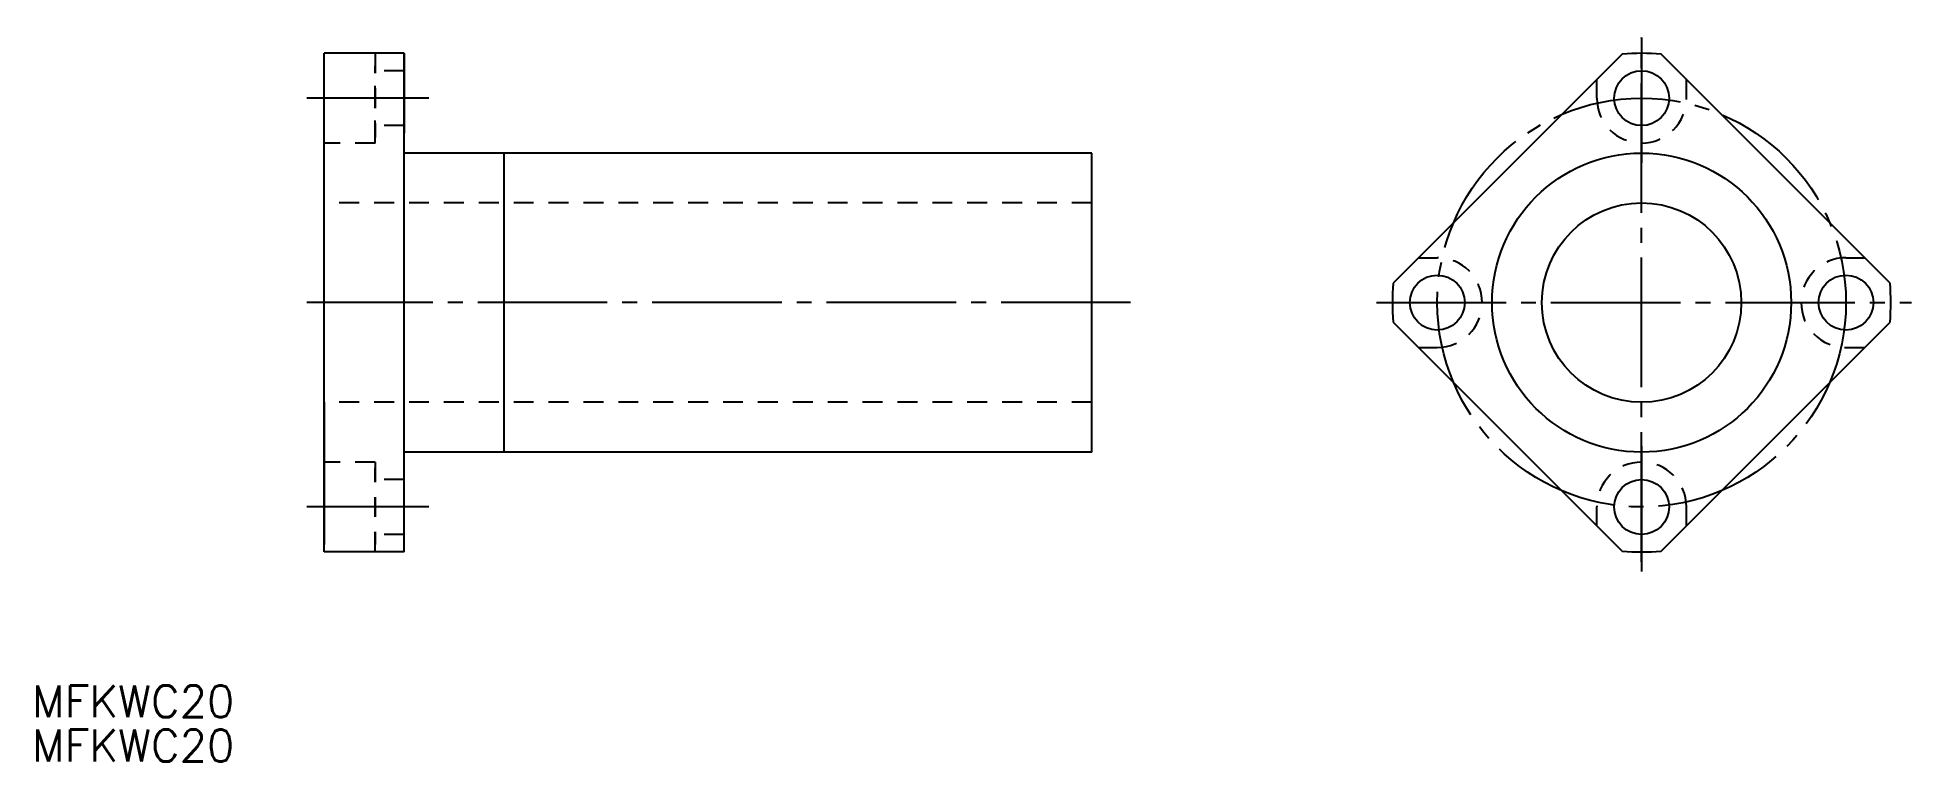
# Model space of a CAD drawing. Extents: x 80 to 268, y 139 to 211.
import ezdxf

# ---------------------------------------------------------------- set-up
doc = ezdxf.new("R2010")
doc.units = 0
doc.linetypes.add('CENTER', pattern=[17.5, 13, -1.5, 1.5, -1.5])
doc.linetypes.add('DASHED', pattern=[3.5, 2, -1.5])
doc.layers.get('0').update_dxf_attribs({"linetype": 'CONTINUOUS'})
doc.layers.add('CENTER', color=1, linetype='CENTER')
doc.styles.get("Standard").update_dxf_attribs({"font": 'txt.shx', "bigfont": '@extfont2.shx'})

msp = doc.modelspace()

# ---------------------------------------------------------------- linework, layer by layer
at = {"color": 1, "linetype": 'CENTER'}
for p, q in [((241, 211.32), (241, 198.76)), ((241, 170.32), (241, 157.76))]:
    msp.add_line(p, q, dxfattribs=at)
at = {"color": 7, "linetype": 'CONTINUOUS'}
for p, q in [((108.84, 184.73), (108.84, 209.73)), ((108.84, 159.73), (108.84, 209.73)), ((116.84, 209.73), (108.84, 209.73)), ((116.84, 201.73), (116.84, 209.73)), ((116.84, 209.73), (116.84, 201.73)), ((116.84, 159.73), (116.84, 209.73)), ((239.05, 209.65), (216.08, 186.68)), ((265.92, 186.68), (242.95, 209.65)), ((185.84, 199.73), (116.84, 199.73)), ((126.84, 199.73), (126.84, 169.73)), ((185.84, 169.73), (185.84, 199.73)), ((216.08, 182.78), (239.05, 159.81)), ((242.95, 159.81), (265.92, 182.78)), ((108.84, 174.73), (108.84, 160.48)), ((185.84, 169.73), (116.84, 169.73)), ((116.84, 159.73), (108.84, 159.73))]:
    msp.add_line(p, q, dxfattribs=at)
at = {"color": 3, "linetype": 'DASHED'}
for p, q in [((113.94, 209.73), (113.94, 201.3)), ((113.94, 200.98), (113.94, 208.48)), ((113.94, 200.73), (113.94, 208.48)), ((116.84, 207.98), (113.94, 207.98)), ((236.5, 205.23), (236.5, 207.1)), ((245.5, 205.23), (245.5, 207.1)), ((116.84, 202.48), (113.94, 202.48)), ((113.94, 200.73), (108.84, 200.73)), ((185.84, 194.73), (108.84, 194.73)), ((218.63, 189.23), (220.5, 189.23)), ((261.5, 189.23), (263.37, 189.23)), ((218.63, 180.23), (220.5, 180.23)), ((261.5, 180.23), (263.37, 180.23)), ((185.84, 174.73), (108.84, 174.73)), ((113.94, 168.73), (108.84, 168.73)), ((113.94, 168.73), (113.94, 160.48)), ((113.94, 159.73), (113.94, 168.16)), ((116.84, 166.98), (113.94, 166.98)), ((236.5, 162.36), (236.5, 164.23)), ((245.5, 162.36), (245.5, 164.23)), ((116.84, 161.48), (113.94, 161.48))]:
    msp.add_line(p, q, dxfattribs=at)
at = {"color": 7, "linetype": 'CONTINUOUS'}
for centre, radius in [((241, 205.23), 2.75), ((241, 184.73), 15), ((241, 184.73), 10), ((220.5, 184.73), 2.75), ((261.5, 184.73), 2.75), ((241, 164.23), 2.75)]:
    msp.add_circle(centre, radius, dxfattribs=at)
for centre, start, end in [((241, 185.23), 85.4405, 94.5595), ((240.5, 184.73), 175.4405, 184.5595), ((241.5, 184.73), 355.4405, 4.5595), ((241, 184.23), 265.4405, 274.5595)]:
    msp.add_arc(centre, 24.5, start, end, dxfattribs=at)
at = {"color": 3, "linetype": 'DASHED'}
for centre, start, end in [((241, 205.23), 180, 0), ((220.5, 184.73), 270, 90), ((261.5, 184.73), 90, 270), ((241, 164.23), 0, 180)]:
    msp.add_arc(centre, 4.5, start, end, dxfattribs=at)
at = {"layer": 'CENTER', "color": 1, "linetype": 'CENTER'}
for p, q in [((241, 158.74), (241, 211.32)), ((119.34, 205.23), (107.1, 205.23)), ((189.73, 184.73), (107.1, 184.73)), ((214.4, 184.73), (268.08, 184.73)), ((119.34, 164.23), (107.1, 164.23))]:
    msp.add_line(p, q, dxfattribs=at)
msp.add_circle((241, 184.73), 20.5, dxfattribs=at)

# ---------------------------------------------------------------- texts
at = {"color": 7, "linetype": 'CONTINUOUS'}
for p in [(79.51, 143.14), (79.51, 138.7)]:
    msp.add_text('MFKWC20', height=3.2, dxfattribs=at).set_placement(p)

doc.saveas('drawing.dxf')
